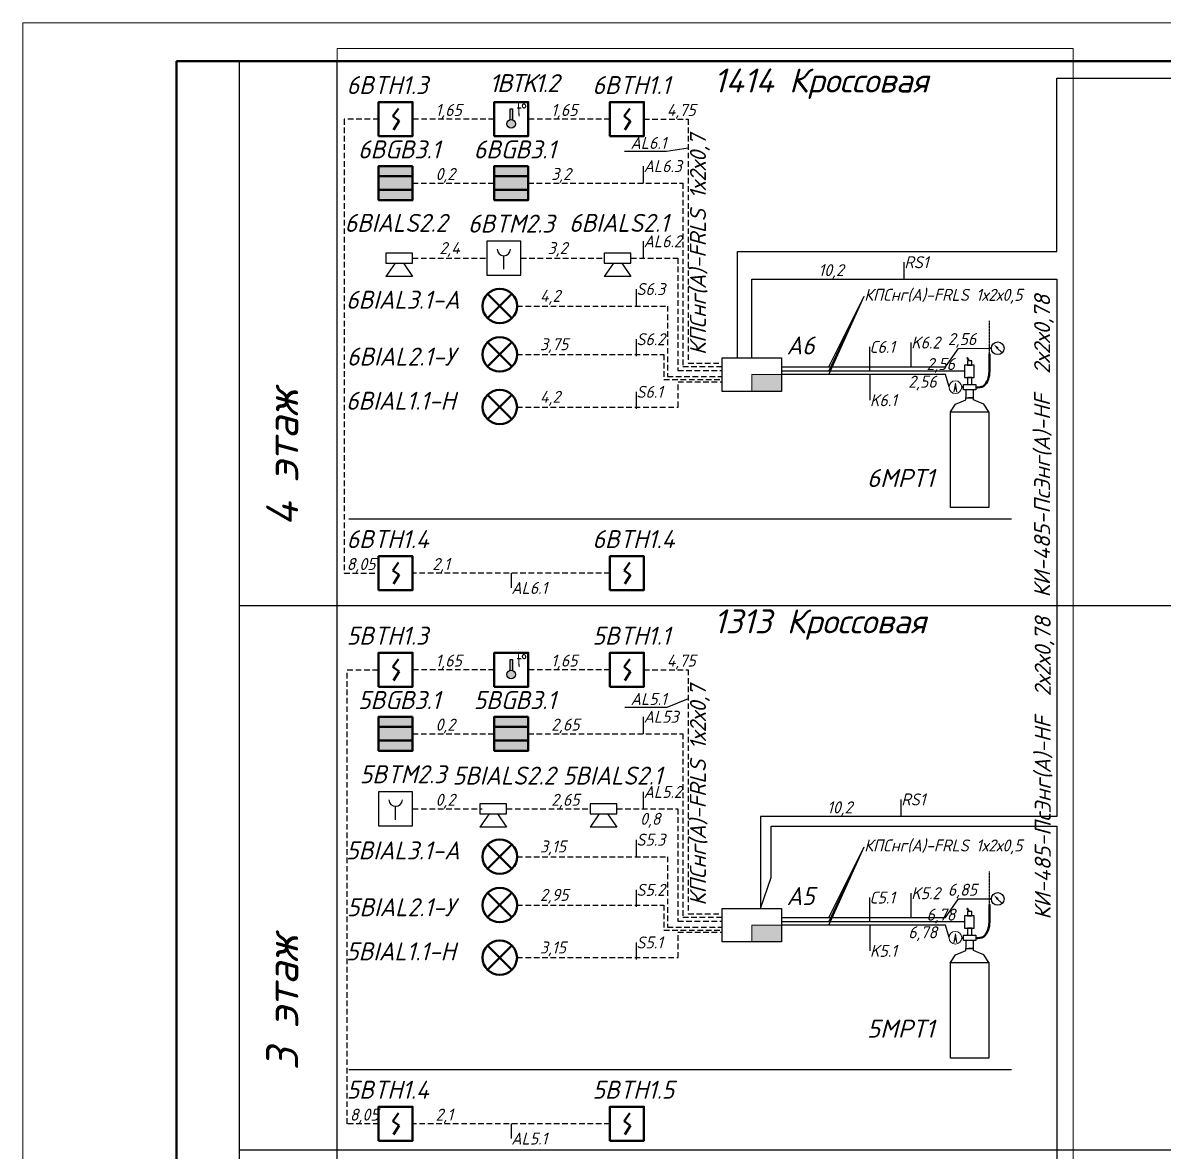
# Model space of a CAD drawing. Header units: millimetres. Extents: x -26895 to 107134, y 1241 to 21401.
# Drawn here: x 2357 to 9485, y 14346 to 21401 of the extents above; entities that cross this region are included whole.
import ezdxf
from ezdxf import colors
from ezdxf.entities.mleader import LeaderData, LeaderLine
from ezdxf.math import Vec2, Vec3

# ---------------------------------------------------------------- set-up
doc = ezdxf.new("R2010")
doc.units = ezdxf.units.MM
for name, pattern in [('1TS06', [15.375, 6, -0.15, 0.075, -0.15, 9]), ('DASHED', [7, 5, -2, 0]), ('штриховая', [0.75, 0.5, -0.25])]:
    doc.linetypes.add(name, pattern=pattern)
for name, color, linetype, lineweight in [('.', 7, 'Continuous', 50), ('013', 7, 'Continuous', 18), ('ПС', 1, 'Continuous', 50), ('размер КЛАДОЧНЫЙ2', 204, 'Continuous', 5)]:
    doc.layers.add(name, color=color, linetype=linetype, lineweight=lineweight)
doc.layers.add('АГПТ', color=7, linetype='Continuous')
doc.styles.add('GOST-2.304_Type-B_italic', font='GOST_Common Italic.ttf')
doc.styles.get("Standard").update_dxf_attribs({"font": 'arial.ttf'})
doc.styles.add('Архитектурный', font='isocpeui.ttf')

# ---------------------------------------------------------------- blocks, each defined once
blk = doc.blocks.new('*U38')
at = {"lineweight": 0}
blk.add_lwpolyline([(-292, -5), (5, -5), (5, 415), (-292, 415)], close=True, dxfattribs=at)
at = {"color": 0, "linetype": 'Continuous', "lineweight": 50}
blk.add_lwpolyline([(-272, 410), (0, 410), (0, 0), (-272, 0)], close=True, dxfattribs=at)
blk = doc.blocks.new('BTH')
at = {"layer": 'ПС', "color": 1}
for p, q in [((-276774, 250884), (-276856, 250767)), ((-276856, 250767), (-276765, 250699)), ((-276764, 250699), (-276844, 250567))]:
    blk.add_line(p, q, dxfattribs=at)
blk.add_lwpolyline([(-277065, 250476), (-276565, 250476), (-276565, 250976), (-277065, 250976)], close=True, dxfattribs=at)
blk = doc.blocks.new('BTK')
at = {"layer": '.'}
h = blk.add_hatch(color=1, dxfattribs=at)
h.dxf.hatch_style = 1
h.paths.add_polyline_path([(-660863, 516880, 1), (-660962, 516880, 1)])
h.paths.add_polyline_path([(-660925, 516928, -0.141606), (-660898, 516927), (-660898, 517050), (-660925, 517050)])
at = {"layer": 'АГПТ', "color": 1}
blk.add_lwpolyline([(-660925, 516928), (-660925, 517050), (-660898, 517050), (-660898, 516927)], dxfattribs=at)
blk.add_circle((-660913, 516880), 49.6, dxfattribs=at)
at = {"layer": 'ПС', "color": 1}
blk.add_lwpolyline([(-661105, 516742), (-660720, 516742), (-660720, 517127), (-661105, 517127)], close=True, dxfattribs=at)
at = {"layer": 'АГПТ', "color": 1, "linetype": 'DASHED', "insert": (-660847, 517113), "char_height": 150, "attachment_point": 1, "style": 'Архитектурный'}
blk.add_mtext_dynamic_manual_height_columns('{\\Q-15;\\W0.8;\\T0.75;t%%D}', width=2688.67, gutter_width=1, heights=[0], dxfattribs=at)
blk = doc.blocks.new('BIAL')
at = {"layer": 'ПС', "color": 3}
for p, q in [((252503, 344100), (253015, 343588)), ((252503, 343588), (253015, 344100))]:
    blk.add_line(p, q, dxfattribs=at)
blk.add_circle((252759, 343844), 362, dxfattribs=at)
blk = doc.blocks.new('BIAS')
at = {"layer": 'размер КЛАДОЧНЫЙ2', "color": 4, "linetype": 'Continuous', "lineweight": 30}
for p, q in [((-819752.1, 54162.2), (-819654.8, 54229.1)), ((-819654.8, 54229.1), (-819654.8, 54033)), ((-819752.1, 54099.9), (-819654.8, 54033))]:
    blk.add_line(p, q, dxfattribs=at)
blk.add_lwpolyline([(-819825.3, 54033), (-819752.1, 54033), (-819752.1, 54229.1), (-819825.3, 54229.1)], close=True, dxfattribs=at)
blk = doc.blocks.new('Геркон')
at = {"ltscale": 50}
h = blk.add_hatch(color=5, dxfattribs=at)
h.paths.add_polyline_path([(184164, -2159), (184164, -2309), (184664, -2309), (184664, -2159)])
h.paths.add_polyline_path([(184664, -2659), (184664, -2509), (184164, -2509), (184164, -2659)])
at = {"linetype": '1TS06', "true_color": 0xffffff}
blk.add_hatch(color=7, dxfattribs=at).paths.add_polyline_path([(184164, -2309), (184164, -2509), (184664, -2509), (184664, -2309)])
at = {"layer": 'ПС', "color": 5}
for p, q in [((184164, -2309), (184664, -2309)), ((184164, -2509), (184664, -2509))]:
    blk.add_line(p, q, dxfattribs=at)
blk.add_lwpolyline([(184164, -2659), (184664, -2659), (184664, -2159), (184164, -2159)], close=True, dxfattribs=at)
blk = doc.blocks.new('ЭДУ')
at = {"color": 5, "lineweight": 30}
blk.add_line((-820922.1, 54639.8), (-820922.1, 54738.1), dxfattribs=at)
blk.add_lwpolyline([(-821047.1, 54594.2), (-820797.1, 54594.2), (-820797.1, 54844.2), (-821047.1, 54844.2)], close=True, dxfattribs=at)
blk.add_arc((-820922.1, 54787.6), 49.5, 182.44417, 357.55583, dxfattribs=at)

msp = doc.modelspace()

# ---------------------------------------------------------------- hatches: boundary and pattern name
h = msp.add_hatch(color=6)
h.dxf.hatch_style = 1
h.paths.add_polyline_path([(8450.5, 19373.3), (8439.7, 19362.6), (8421.4, 19391.7)])
h = msp.add_hatch(color=6)
h.dxf.hatch_style = 1
h.paths.add_polyline_path([(8450.5, 15933.3), (8439.7, 15922.6), (8421.4, 15951.7)])
at = {"layer": 'АГПТ', "linetype": 'ByBlock', "lineweight": 5}
h = msp.add_hatch(color=1, dxfattribs=at)
h.dxf.hatch_style = 1
h.paths.add_polyline_path([(7095.7, 19099), (7095.7, 19204.1), (6909.8, 19204.1), (6909.8, 19099)])
h = msp.add_hatch(color=1, dxfattribs=at)
h.dxf.hatch_style = 1
h.paths.add_polyline_path([(7095.7, 15659), (7095.7, 15764.1), (6909.8, 15764.1), (6909.8, 15659)])

# ---------------------------------------------------------------- linework, layer by layer
at = {"color": 1, "ltscale": 100}
for p, q in [((8181.5, 19018.8), (8217, 19033.4)), ((8217, 19033.4), (8245.5, 19045.1)), ((8245.5, 19045.1), (8245.5, 19058.8)), ((8245.5, 19058.8), (8276.1, 19058.8)), ((8294, 19058.8), (8263.4, 19058.8)), ((8294, 19045.1), (8294, 19058.8)), ((8322.5, 19033.4), (8294, 19045.1)), ((8358, 19018.8), (8322.5, 19033.4)), ((8151, 18970.5), (8181.5, 19018.8)), ((8388.5, 18970.5), (8358, 19018.8)), ((8245.5, 15605.1), (8245.5, 15618.8)), ((8245.5, 15618.8), (8276.1, 15618.8)), ((8294, 15618.8), (8263.4, 15618.8)), ((8294, 15605.1), (8294, 15618.8)), ((8151, 15530.5), (8181.5, 15578.8)), ((8181.5, 15578.8), (8217, 15593.4)), ((8217, 15593.4), (8245.5, 15605.1)), ((8322.5, 15593.4), (8294, 15605.1)), ((8358, 15578.8), (8322.5, 15593.4)), ((8388.5, 15530.5), (8358, 15578.8))]:
    msp.add_line(p, q, dxfattribs=at)
at = {"color": 244, "linetype": 'штриховая', "lineweight": 30, "true_color": 0x991b1e}
for points in [[(8393.6, 19334.1), (8393.6, 19539.1)], [(8393.6, 15894.1), (8393.6, 16099.1)]]:
    msp.add_lwpolyline(points, dxfattribs=at)
at = {"color": 6}
for points in [[(8469, 19343.1), (8444.6, 19367.5)], [(8469, 15903.1), (8444.6, 15927.5)]]:
    msp.add_lwpolyline(points, dxfattribs=at)
at = {"color": 1, "ltscale": 100}
for points in [[(8237.4, 19185.8), (8298.3, 19185.8), (8298.3, 19262.7), (8237.4, 19262.7)], [(8257.1, 19141.4), (8283.1, 19141.4), (8283.1, 19185.8), (8257.1, 19185.8)], [(8308.5, 19109), (8231, 19109), (8231, 19141.4), (8308.5, 19141.4)], [(8245.5, 19058.8), (8294, 19058.8), (8294, 19109), (8245.5, 19109)], [(8388.5, 18373.6), (8151, 18373.6), (8151, 18970.5), (8388.5, 18970.5)], [(8237.4, 15745.8), (8298.3, 15745.8), (8298.3, 15822.7), (8237.4, 15822.7)], [(8308.5, 15669), (8231, 15669), (8231, 15701.4), (8308.5, 15701.4)], [(8257.1, 15701.4), (8283.1, 15701.4), (8283.1, 15745.8), (8257.1, 15745.8)], [(8245.5, 15618.8), (8294, 15618.8), (8294, 15669), (8245.5, 15669)], [(8388.5, 14933.6), (8151, 14933.6), (8151, 15530.5), (8388.5, 15530.5)]]:
    msp.add_lwpolyline(points, close=True, dxfattribs=at)
at = {"color": 42, "lineweight": 20}
for points in [[(8181.2, 19150.4), (8170.1, 19094.2), (8180.5, 19125.2)], [(8181.2, 19150.4), (8189.2, 19093.7), (8180.5, 19125.2)], [(8181.2, 15710.4), (8170.1, 15654.2), (8180.5, 15685.2)], [(8181.2, 15710.4), (8189.2, 15653.7), (8180.5, 15685.2)]]:
    msp.add_lwpolyline(points, dxfattribs=at)
at = {"color": 6, "ltscale": 100}
for centre in [(8445.1, 19368), (8445.1, 15928)]:
    msp.add_circle(centre, 39.6, dxfattribs=at)
at = {"color": 42, "lineweight": 20}
for centre in [(8180.5, 19125.2), (8180.5, 15685.2)]:
    msp.add_circle(centre, 39.6, dxfattribs=at)
at = {"color": 1, "lineweight": 50}
for points in [[(8308.5, 19123.4), (8325.4, 19123.7), (8360.7, 19124.4), (8396.7, 19189.5), (8393.1, 19259.9), (8393.5, 19313.4), (8393.6, 19334.1)], [(8308.5, 15683.4), (8325.4, 15683.7), (8360.7, 15684.4), (8396.7, 15749.5), (8393.1, 15819.9), (8393.5, 15873.4), (8393.6, 15894.1)]]:
    msp.add_open_spline(points, degree=3, knots=[0, 0, 0, 0, 47.564352, 99.042041, 197.472093, 259.513479, 259.513479, 259.513479, 259.513479], dxfattribs=at)
at = {"layer": '013', "color": 165, "lineweight": 30, "ltscale": 3, "true_color": 0x5e67af}
for points in [[(7095.7, 19251.4), (8119.5, 19251.4), (8200.1, 19367.7), (8405.5, 19368)], [(7095.7, 15811.4), (8119.5, 15811.4), (8200.1, 15927.7), (8405.5, 15928)]]:
    msp.add_lwpolyline(points, dxfattribs=at)
at = {"layer": '013', "color": 5, "lineweight": 30, "ltscale": 3}
for points in [[(8237.4, 19224.2), (7095.7, 19224.2)], [(8237.4, 15784.2), (7095.7, 15784.2)]]:
    msp.add_lwpolyline(points, dxfattribs=at)
at = {"layer": '013', "color": 67, "lineweight": 30, "ltscale": 3, "true_color": 0x727430}
for points in [[(8140.9, 19126.8), (8119.5, 19204.1), (7095.7, 19204.1)], [(8140.9, 15686.8), (8119.5, 15764.1), (7095.7, 15764.1)]]:
    msp.add_lwpolyline(points, dxfattribs=at)
at = {"layer": 'АГПТ', "color": 252, "lineweight": 15}
for points in [[(8917, 21241.4), (4319.5, 21241.4), (4319.5, 17761.4), (8917, 17761.4)], [(8917, 17761.4), (4319.5, 17761.4), (4319.5, 14361.4), (8917, 14361.4)], [(8917, 14361.4), (4319.5, 14361.4), (4319.5, 11001.4), (8917, 11001.4)]]:
    msp.add_lwpolyline(points, close=True, dxfattribs=at)
at = {"layer": 'АГПТ'}
for points in [[(3707, 21161.4), (3707, 1481.4)], [(4319.5, 4121.4), (4319.5, 21161.4)], [(4392.5, 18302.5), (8531.7, 18302.5)], [(3707, 17761.4), (16372.6, 17761.4)], [(4392.5, 14862.5), (8531.7, 14862.5)], [(3707, 14361.4), (16372.6, 14361.4)]]:
    msp.add_lwpolyline(points, dxfattribs=at)
at = {"layer": 'АГПТ', "color": 6, "lineweight": 30}
msp.add_lwpolyline([(6819.2, 19309.2), (6819.2, 19973.4), (8813.7, 19973.4), (8813.7, 21056.2), (12754.4, 21056.2), (12754.4, 19189.1)], dxfattribs=at)
at = {"layer": 'АГПТ', "color": 1, "linetype": 'штриховая', "lineweight": 30, "ltscale": 70}
for points in [[(4578.5, 20799.9), (4362.9, 20799.9), (4362.9, 17963.4), (4578.5, 17963.4)], [(5300.7, 20799.9), (4790.8, 20799.9)], [(6023, 20799.9), (5513, 20799.9)], [(6235.2, 20799.9), (6511.5, 20799.9), (6511.5, 19275.4), (6723.8, 19275.4)], [(6023, 17963.4), (4790.8, 17963.4)], [(4578.5, 14523.4), (4382.8, 14523.4), (4382.8, 17359.9), (4578.5, 17359.9)], [(5300.7, 17359.9), (4790.8, 17359.9)], [(6023, 17359.9), (5513, 17359.9)], [(6235.2, 17359.9), (6511.5, 17359.9), (6511.5, 15835.4), (6723.8, 15835.4)], [(6023, 14523.4), (4790.8, 14523.4)]]:
    msp.add_lwpolyline(points, dxfattribs=at)
at = {"layer": 'АГПТ', "color": 1, "linetype": 'штриховая', "ltscale": 70}
for points in [[(4790.8, 20400.1), (5300.7, 20400.1)], [(5513, 20400.1), (6478.4, 20400.1), (6478.4, 19254.5), (6723.8, 19254.5)], [(4790.8, 19930.5), (5254.6, 19930.5)], [(5466.8, 19930.5), (5988, 19930.5)], [(6154.5, 19930.5), (6447.3, 19930.5), (6447.3, 19228.5), (6723.8, 19228.5)], [(4790.8, 16960.1), (5300.7, 16960.1)], [(5513, 16960.1), (6478.4, 16960.1), (6478.4, 15814.5), (6723.8, 15814.5)], [(4790.8, 16490.5), (5224.5, 16490.5)], [(5378.1, 16490.5), (5899.3, 16490.5)], [(6065.7, 16490.5), (6447.3, 16490.5), (6447.3, 15788.5), (6723.8, 15788.5)]]:
    msp.add_lwpolyline(points, dxfattribs=at)
at = {"layer": 'АГПТ', "color": 6}
msp.add_lwpolyline([(6909.8, 19309.2), (6909.8, 19799.6), (8813.7, 19799.6), (8813.7, 16443.6), (6964, 16443.6), (6964, 15869.2), (7029.7, 16062.5), (7029.7, 16381.6), (8813.7, 16381.6), (8813.7, 13128.1), (6964, 13128.1), (6964, 12509.2), (7037.4, 12817.2), (7037.4, 13045.3), (8813.7, 13045.3), (8813.7, 9725.1), (6917.7, 9725.1), (6909.8, 9069.2), (6987.2, 9570.1), (13770.2, 9570.1), (13770.2, 9929.4), (14025.7, 9929.4)], dxfattribs=at)
at = {"layer": 'АГПТ', "color": 116, "linetype": 'штриховая', "ltscale": 70, "true_color": 0x136734}
for points in [[(5443.1, 19632), (6382.2, 19632), (6382.2, 19192.5), (6723.8, 19192.5)], [(5443, 19329.8), (6359.7, 19329.8), (6359.7, 19173.2), (6723.8, 19173.2)], [(5443, 19001.2), (6448.3, 19001.2), (6448.3, 19159.5), (6723.8, 19159.5)], [(5443.1, 16192), (6382.2, 16192), (6382.2, 15752.5), (6723.8, 15752.5)], [(5443, 15889.8), (6359.7, 15889.8), (6359.7, 15733.2), (6723.8, 15733.2)], [(5443, 15561.2), (6448.3, 15561.2), (6448.3, 15719.5), (6723.8, 15719.5)]]:
    msp.add_lwpolyline(points, dxfattribs=at)
at = {"layer": 'АГПТ', "color": 1, "linetype": 'штриховая', "lineweight": 30}
for points in [[(8405.5, 19368), (8393.6, 19368)], [(8405.5, 15928), (8393.6, 15928)]]:
    msp.add_lwpolyline(points, dxfattribs=at)
at = {"layer": 'АГПТ', "color": 251, "linetype": 'ByBlock', "lineweight": 5}
for points in [[(8484.7, 19368), (8489.1, 19368), (8489.1, 19368), (8484.7, 19368)], [(8484.7, 15928), (8489.1, 15928), (8489.1, 15928), (8484.7, 15928)]]:
    msp.add_lwpolyline(points, close=True, dxfattribs=at)
at = {"layer": 'АГПТ', "color": 1}
for points in [[(7095.7, 19099), (6723.8, 19099), (6723.8, 19309.2), (7095.7, 19309.2)], [(7095.7, 15659), (6723.8, 15659), (6723.8, 15869.2), (7095.7, 15869.2)]]:
    msp.add_lwpolyline(points, close=True, dxfattribs=at)
at = {"layer": 'АГПТ', "color": 5, "linetype": 'ByBlock', "lineweight": 30}
for points in [[(8269.5, 19288.8), (8256.7, 19309.5), (8251.5, 19306.3), (8262.3, 19288.8)], [(8269.5, 15848.8), (8256.7, 15869.5), (8251.5, 15866.3), (8262.3, 15848.8)]]:
    msp.add_lwpolyline(points, dxfattribs=at)
for points in [[(8257.1, 19262.7), (8283.1, 19262.7), (8283.1, 19288.8), (8257.1, 19288.8)], [(8257.1, 15822.7), (8283.1, 15822.7), (8283.1, 15848.8), (8257.1, 15848.8)]]:
    msp.add_lwpolyline(points, close=True, dxfattribs=at)
at = {"layer": 'АГПТ', "color": 1, "linetype": 'ByBlock', "lineweight": 5}
for points in [[(7095.7, 19099), (6909.8, 19099), (6909.8, 19204.1), (7095.7, 19204.1)], [(7095.7, 15659), (6909.8, 15659), (6909.8, 15764.1), (7095.7, 15764.1)]]:
    msp.add_lwpolyline(points, close=True, dxfattribs=at)
at = {"layer": 'АГПТ', "color": 251, "linetype": 'ByBlock', "lineweight": 30}
for points in [[(8231, 19127.4), (8220.1, 19127.4), (8220.1, 19122.8), (8231, 19122.8)], [(8231, 15687.4), (8220.1, 15687.4), (8220.1, 15682.8), (8231, 15682.8)]]:
    msp.add_lwpolyline(points, close=True, dxfattribs=at)

# ---------------------------------------------------------------- block references
at = {"xscale": 48, "yscale": 48, "zscale": 48}
msp.add_blockref('*U38', (16372.6, 1481.4), dxfattribs=at)
at = {"layer": 'АГПТ', "color": 1, "linetype": 'Continuous', "xscale": 0.4244625, "yscale": 0.4244625, "zscale": 0.4244625}
for p in [(122182.4, -85624), (123626.8, -85624), (122182.4, -88460.6), (123626.8, -88460.6), (122182.4, -89064), (123626.8, -89064), (122182.4, -91900.6), (123626.8, -91900.6)]:
    msp.add_blockref('BTH', p, dxfattribs=at)
at = {"layer": 'АГПТ'}
for name, p, xscale, yscale, zscale in [('BTK', (368908.6, -263514.1), 0.55, 0.55, 0.55), ('ЭДУ', (702262, -26522), 0.8489249999999996, 0.8489249999999996, 0.8489249999999996), ('BTK', (368908.6, -266954.1), 0.55, 0.55, 0.55), ('ЭДУ', (701586, -29962), 0.8489249999999996, 0.8489249999999996, 0.8489249999999996)]:
    msp.add_blockref(name, p, dxfattribs=dict(at, xscale=xscale, yscale=yscale, zscale=zscale))
at = {"layer": 'АГПТ', "color": 1, "xscale": 0.4244625, "yscale": 0.4244625, "zscale": 0.4244625, "rotation": 180}
for p in [(82961.3, 19377.4), (83683.5, 19377.4), (82961.3, 15937.4), (83683.5, 15937.4)]:
    msp.add_blockref('Геркон', p, dxfattribs=at)
at = {"layer": 'АГПТ', "xscale": 0.8489249999999996, "yscale": 0.8489249999999996, "zscale": 0.8489249999999996, "rotation": 270}
for p in [(-41245.7, -676008.6), (-39881.9, -676008.6), (-40658.3, -679448.6), (-39970.7, -679448.6)]:
    msp.add_blockref('BIAS', p, dxfattribs=at)
at = {"layer": 'АГПТ', "color": 5, "xscale": 0.2971237499999999, "yscale": 0.2971237499999999, "zscale": 0.2971237499999999}
for p, rotation in [((107499.6, -55468.6), 89.99999999999996), ((80436.1, 121493.8), 180), ((107499.5, -56099.5), 89.99999999999996), ((107499.6, -58908.6), 89.99999999999996), ((80436.1, 118053.8), 180), ((107499.5, -59539.5), 89.99999999999996)]:
    msp.add_blockref('BIAL', p, dxfattribs=dict(at, rotation=rotation))

# ---------------------------------------------------------------- texts
at = {"layer": 'АГПТ', "linetype": 'DASHED', "attachment_point": 1, "style": 'Архитектурный'}
for s, width, insert, char_height in [('{\\C252;1414 Кроссовая}', 4012.725, (6670.6, 21115.9), 150), ('{\\T0.75;1BTK1.2}', 2688.671, (5270.7, 21080.7), 112.5), ('{\\C0;6МРТ1}', 2688.671, (7628.6, 18613.6), 112.5), ('{\\C252;1313 Кроссовая}', 4012.725, (6670.6, 17737.1), 150), ('{\\C0;5МРТ1}', 2688.671, (7628.6, 15173.6), 112.5)]:
    msp.add_mtext_dynamic_manual_height_columns(s, width=width, gutter_width=1, heights=[0], dxfattribs=dict(at, insert=insert, char_height=char_height))
at = {"layer": 'АГПТ', "color": 1, "linetype": 'штриховая', "lineweight": 30, "width": 606.258, "attachment_point": 1, "style": 'GOST-2.304_Type-B_italic'}
for s, insert, char_height in [('{\\C0;6BTH1.3}', (4378.8, 21068.5), 112.5), ('{\\C0;6BTH1.1}', (5913.9, 21068.5), 112.5), ('{\\C0;1,65}', (4934.2, 20894.4), 75), ('{\\C0;1,65}', (5656.4, 20894.4), 75), ('{\\C0;4,75}', (6378.6, 20894.4), 75), ('{\\C0;6BGB3.1}', (4450.1, 20666.6), 112.5), ('{\\C0;6BGB3.1}', (5172.3, 20666.6), 112.5), ('{\\C0;0,2}', (4934.2, 20494.5), 75), ('{\\C0;3,2}', (5656.4, 20494.5), 75), ('{\\C0;6BIALS2.2}', (4366.4, 20207.8), 112.5), ('{\\C0;6BTM2.3}', (5137, 20203.2), 112.5), ('{\\C0;6BIALS2.1}', (5768.3, 20207.8), 112.5), ('{\\C0;2,4}', (4958.6, 20031.7), 75), ('{\\C0;3,2}', (5634.6, 20031.7), 75), ('{\\C0;10,2}', (7325.4, 19893.7), 75), ('{\\C0;6BIAL3.1-A}', (4375.6, 19727.4), 112.5), ('{\\C0;4,2}', (5586.5, 19733.2), 75), ('{\\C0;2,56}', (8133.7, 19463.2), 75), ('{\\C0;3,75}', (5586.5, 19430.9), 75), ('{\\C0;А6}', (7126.7, 19442.1), 112.5), ('{\\C0;6BIAL2.1-У}', (4380.7, 19372.5), 112.5), ('{\\C0;2,56}', (8000.5, 19307.3), 75), ('{\\C0;2,56}', (7886.3, 19197), 75), ('{\\C0;6BIAL1.1-H}', (4375.5, 19096.5), 112.5), ('{\\C0;4,2}', (5586.4, 19102.3), 75), ('{\\C0;6BTH1.4}', (4378.8, 18232), 112.5), ('{\\C0;6BTH1.4}', (5913.9, 18232), 112.5), ('{\\C0;8,05}', (4379.3, 18057.8), 75), ('{\\C0;2,1}', (4914.2, 18057.8), 75), ('{\\C0;5BTH1.3}', (4378.8, 17628.5), 112.5), ('{\\C0;5BTH1.1}', (5913.9, 17628.5), 112.5), ('{\\C0;1,65}', (4934.2, 17454.4), 75), ('{\\C0;1,65}', (5656.4, 17454.4), 75), ('{\\C0;4,75}', (6378.6, 17454.4), 75), ('{\\C0;5BGB3.1}', (4450.1, 17226.6), 112.5), ('{\\C0;5BGB3.1}', (5172.3, 17226.6), 112.5), ('{\\C0;0,2}', (4934.2, 17054.5), 75), ('{\\C0;2,65}', (5656.4, 17054.5), 75), ('{\\C0;5BTM2.3}', (4460.9, 16763.2), 112.5), ('{\\C0;5BIALS2.2}', (5040.6, 16754.6), 112.5), ('{\\C0;5BIALS2.1}', (5728.3, 16754.6), 112.5), ('{\\C0;0,2}', (4934.2, 16584.9), 75), ('{\\C0;2,65}', (5656.4, 16584.9), 75), ('{\\C0;10,2}', (7379.7, 16537.7), 75), ('{\\C0;0,8}', (6211.6, 16466), 75), ('{\\C0;5BIAL3.1-A}', (4375.6, 16287.4), 112.5), ('{\\C0;3,15}', (5586.5, 16293.2), 75), ('{\\C0;2,95}', (5586.5, 15990.9), 75), ('{\\C0;А5}', (7126.7, 16002.1), 112.5), ('{\\C0;6,85}', (8133.7, 16023.2), 75), ('{\\C0;5BIAL2.1-У}', (4380.7, 15932.5), 112.5), ('{\\C0;6,78}', (8000.5, 15867.3), 75), ('{\\C0;6,78}', (7886.3, 15757), 75), ('{\\C0;5BIAL1.1-H}', (4375.5, 15656.5), 112.5), ('{\\C0;3,15}', (5586.4, 15662.3), 75), ('{\\C0;5BTH1.4}', (4378.8, 14792), 112.5), ('{\\C0;5BTH1.5}', (5913.9, 14792), 112.5), ('{\\C0;8,05}', (4399.2, 14617.8), 75), ('{\\C0;2,1}', (4934.2, 14617.8), 75)]:
    msp.add_mtext(s, dxfattribs=dict(at, insert=insert, char_height=char_height))
at = {"layer": 'АГПТ', "color": 1, "linetype": 'штриховая', "lineweight": 30, "char_height": 100, "width": 2660.544, "attachment_point": 1, "rotation": 90, "style": 'GOST-2.304_Type-B_italic'}
for s, insert in [('{\\fISOCPEUR|b0|i1|c204|p34;\\C0;КПСнг(А)-FRLS 1х2х0,7}', (6522.9, 19325.8)), ('{\\fISOCPEUR|b0|i1|c204|p34;\\C0;КИ-485-ПсЭнг(А)-HF  2х2х0,78}', (8672.4, 17811.5)), ('{\\fISOCPEUR|b0|i1|c204|p34;\\C0;КИ-485-ПсЭнг(А)-HF  2х2х0,78}', (8676.2, 15798.9)), ('{\\fISOCPEUR|b0|i1|c204|p34;\\C0;КПСнг(А)-FRLS 1х2х0,7}', (6522.9, 15885.8))]:
    msp.add_mtext(s, dxfattribs=dict(at, insert=insert))
at = {"layer": 'АГПТ', "linetype": 'DASHED', "char_height": 200, "attachment_point": 1, "rotation": 90, "style": 'Архитектурный'}
for s, insert in [('4 этаж', (3876.4, 18256)), ('3 этаж', (3876.4, 14856))]:
    msp.add_mtext_dynamic_manual_height_columns(s, width=4012.725, gutter_width=1, heights=[0], dxfattribs=dict(at, insert=insert))

# ---------------------------------------------------------------- leaders
at = {"layer": '013', "color": 0, "lineweight": 15, "ltscale": 3}
ml = msp.add_multileader_mtext('Standard', dxfattribs=at)
ml.set_content('AL6.1', style='GOST-2.304_Type-B_italic')
ml.set_leader_properties()
ml.build(insert=Vec2(0, 0))
ml.multileader.update_dxf_attribs({"text_right_attachment_type": 6, "dogleg_length": 0.36, "arrow_head_size": 0.09})
ctx = ml.context
ctx.base_point, ctx.char_height, ctx.arrow_head_size, ctx.landing_gap_size, ctx.plane_origin = Vec3(6132.9, 20651), 75, 0.09, 0.045, Vec3(6563.9, 20777.8)
ctx.right_attachment, ctx.text_align_type = 6, 2
notes = []
notes.append((ctx, [(1, (1, 1, 0), (6376.3, 20598.5), (-1, 0), 0.36, [(0, [(6511.5, 20617.3)], 0, [])])]))
ctx.mtext.insert, ctx.mtext.alignment, ctx.mtext.flow_direction = Vec3(6375.9, 20688.5), 3, 5
ml = msp.add_multileader_mtext('Standard', dxfattribs=at)
ml.set_content('AL6.3', style='GOST-2.304_Type-B_italic')
ml.set_leader_properties()
ml.build(insert=Vec2(0, 0))
ml.multileader.update_dxf_attribs({"text_right_attachment_type": 6, "dogleg_length": 0.36, "arrow_head_size": 0.09})
ctx = ml.context
ctx.base_point, ctx.char_height, ctx.arrow_head_size, ctx.landing_gap_size, ctx.plane_origin = Vec3(6233.2, 20506.1), 75, 0.09, 0.045, Vec3(6233, 20666.6)
ctx.right_attachment = 6
notes.append((ctx, [(0, (1, 1, 0), (6233, 20506.1), (1, 0), 0.18, [(0, [(6233.2, 20400.1)], 0, [])])]))
ctx.mtext.insert, ctx.mtext.flow_direction = Vec3(6233.3, 20543.6), 5
ml = msp.add_multileader_mtext('Standard', dxfattribs=at)
ml.set_content('AL6.2', style='GOST-2.304_Type-B_italic')
ml.set_leader_properties()
ml.build(insert=Vec2(0, 0))
ml.multileader.update_dxf_attribs({"text_right_attachment_type": 6, "dogleg_length": 0.36, "arrow_head_size": 0.09})
ctx = ml.context
ctx.base_point, ctx.char_height, ctx.arrow_head_size, ctx.landing_gap_size, ctx.plane_origin = Vec3(6233.2, 20036.5), 75, 0.09, 0.045, Vec3(6233, 20197)
ctx.right_attachment = 6
notes.append((ctx, [(0, (1, 1, 0), (6233, 20036.5), (1, 0), 0.18, [(0, [(6233.2, 19930.5)], 0, [])])]))
ctx.mtext.insert, ctx.mtext.flow_direction = Vec3(6233.3, 20074), 5
ml = msp.add_multileader_mtext('Standard', dxfattribs=at)
ml.set_content('RS1', style='GOST-2.304_Type-B_italic')
ml.set_leader_properties()
ml.build(insert=Vec2(0, 0))
ml.multileader.update_dxf_attribs({"text_right_attachment_type": 6, "dogleg_length": 0.36, "arrow_head_size": 0.09})
ctx = ml.context
ctx.base_point, ctx.char_height, ctx.arrow_head_size, ctx.landing_gap_size, ctx.plane_origin = Vec3(7861.7, 19905.6), 75, 0.09, 0.045, Vec3(7861.5, 20066.1)
ctx.right_attachment = 6
notes.append((ctx, [(0, (1, 1, 0), (7861.5, 19905.6), (1, 0), 0.18, [(0, [(7861.7, 19799.6)], 0, [])])]))
ctx.mtext.insert, ctx.mtext.flow_direction = Vec3(7861.8, 19943.1), 5
ml = msp.add_multileader_mtext('Standard', dxfattribs=at)
ml.set_content('S6.3', style='GOST-2.304_Type-B_italic')
ml.set_leader_properties()
ml.build(insert=Vec2(0, 0))
ml.multileader.update_dxf_attribs({"text_right_attachment_type": 6, "dogleg_length": 0.36, "arrow_head_size": 0.09})
ctx = ml.context
ctx.base_point, ctx.char_height, ctx.arrow_head_size, ctx.landing_gap_size, ctx.plane_origin = Vec3(6188.3, 19738.1), 75, 0.09, 0.045, Vec3(6188.1, 19898.5)
ctx.right_attachment = 6
notes.append((ctx, [(0, (1, 1, 0), (6188.1, 19738.1), (1, 0), 0.18, [(0, [(6188.3, 19632)], 0, [])])]))
ctx.mtext.insert, ctx.mtext.flow_direction = Vec3(6188.3, 19775.6), 5
ml = msp.add_multileader_mtext('Standard', dxfattribs=at)
ml.set_content('{\\fGOST Common|b0|i1|c204|p34;КПСнг(А)-FRLS 1х2х0,5}')
ml.set_leader_properties()
ml.build(insert=Vec2(0, 0))
ml.multileader.update_dxf_attribs({"text_right_attachment_type": 6, "dogleg_length": 0.36, "arrow_head_size": 0.09})
ctx = ml.context
ctx.base_point, ctx.char_height, ctx.arrow_head_size, ctx.landing_gap_size, ctx.plane_origin = Vec3(7611, 19694.5), 75, 0.09, 0.045, Vec3(7389.8, 19251.4)
ctx.right_attachment = 6
notes.append((ctx, [(0, (1, 1, 0), (7610.9, 19694.5), (1, 0), 0.18, [(0, [(7389.8, 19251.4)], 0, []), (1, [(7390.8, 19224.2)], 0, []), (2, [(7390.8, 19204.1)], 0, [])])]))
ctx.mtext.insert, ctx.mtext.flow_direction = Vec3(7611.1, 19739.5), 5
ml = msp.add_multileader_mtext('Standard', dxfattribs=at)
ml.set_content('S6.2', style='GOST-2.304_Type-B_italic')
ml.set_leader_properties()
ml.build(insert=Vec2(0, 0))
ml.multileader.update_dxf_attribs({"text_right_attachment_type": 6, "dogleg_length": 0.36, "arrow_head_size": 0.09})
ctx = ml.context
ctx.base_point, ctx.char_height, ctx.arrow_head_size, ctx.landing_gap_size, ctx.plane_origin = Vec3(6188.3, 19424.6), 75, 0.09, 0.045, Vec3(6188.1, 19585.1)
ctx.right_attachment = 6
notes.append((ctx, [(0, (1, 1, 0), (6188.1, 19424.6), (1, 0), 0.18, [(0, [(6188.3, 19318.6)], 0, [])])]))
ctx.mtext.insert, ctx.mtext.flow_direction = Vec3(6188.3, 19462.1), 5
ml = msp.add_multileader_mtext('Standard', dxfattribs=at)
ml.set_content('С6.1', style='GOST-2.304_Type-B_italic')
ml.set_leader_properties()
ml.build(insert=Vec2(0, 0))
ml.multileader.update_dxf_attribs({"text_right_attachment_type": 6, "dogleg_length": 0.36, "arrow_head_size": 0.09})
ctx = ml.context
ctx.base_point, ctx.char_height, ctx.arrow_head_size, ctx.landing_gap_size, ctx.plane_origin = Vec3(7646.2, 19376.6), 75, 0.09, 0.045, Vec3(7646, 19224.2)
ctx.right_attachment = 6
notes.append((ctx, [(0, (1, 1, 0), (7646, 19376.6), (1, 0), 0.18, [(0, [(7646, 19224.2)], 0, [])])]))
ctx.mtext.insert, ctx.mtext.flow_direction = Vec3(7646.3, 19414.1), 5
ml = msp.add_multileader_mtext('Standard', dxfattribs=at)
ml.set_content('K6.2', style='GOST-2.304_Type-B_italic')
ml.set_leader_properties()
ml.build(insert=Vec2(0, 0))
ml.multileader.update_dxf_attribs({"text_right_attachment_type": 6, "dogleg_length": 0.36, "arrow_head_size": 0.09})
ctx = ml.context
ctx.base_point, ctx.char_height, ctx.arrow_head_size, ctx.landing_gap_size, ctx.plane_origin = Vec3(7904.5, 19403.8), 75, 0.09, 0.045, Vec3(7904.3, 19251.4)
ctx.right_attachment = 6
notes.append((ctx, [(0, (1, 1, 0), (7904.3, 19403.8), (1, 0), 0.18, [(0, [(7904.3, 19251.4)], 0, [])])]))
ctx.mtext.insert, ctx.mtext.flow_direction = Vec3(7904.5, 19441.3), 5
ml = msp.add_multileader_mtext('Standard', dxfattribs=at)
ml.set_content('K6.1', style='GOST-2.304_Type-B_italic')
ml.set_leader_properties()
ml.build(insert=Vec2(0, 0))
ml.multileader.update_dxf_attribs({"text_right_attachment_type": 6, "dogleg_length": 0.36, "arrow_head_size": 0.09})
ctx = ml.context
ctx.base_point, ctx.char_height, ctx.arrow_head_size, ctx.landing_gap_size, ctx.plane_origin = Vec3(7646.9, 19043.6), 75, 0.09, 0.045, Vec3(7646.7, 19204.1)
ctx.right_attachment = 6
notes.append((ctx, [(0, (1, 1, 0), (7646.7, 19043.6), (1, 0), 0.18, [(0, [(7646.7, 19204.1)], 0, [])])]))
ctx.mtext.insert, ctx.mtext.flow_direction = Vec3(7647, 19081.1), 5
ml = msp.add_multileader_mtext('Standard', dxfattribs=at)
ml.set_content('S6.1', style='GOST-2.304_Type-B_italic')
ml.set_leader_properties()
ml.build(insert=Vec2(0, 0))
ml.multileader.update_dxf_attribs({"text_right_attachment_type": 6, "dogleg_length": 0.36, "arrow_head_size": 0.09})
ctx = ml.context
ctx.base_point, ctx.char_height, ctx.arrow_head_size, ctx.landing_gap_size, ctx.plane_origin = Vec3(6188.3, 19096), 75, 0.09, 0.045, Vec3(6188.1, 19256.5)
ctx.right_attachment = 6
notes.append((ctx, [(0, (1, 1, 0), (6188.1, 19096), (1, 0), 0.18, [(0, [(6188.3, 18990)], 0, [])])]))
ctx.mtext.insert, ctx.mtext.flow_direction = Vec3(6188.3, 19133.5), 5
ml = msp.add_multileader_mtext('Standard', dxfattribs=at)
ml.set_content('AL6.1', style='GOST-2.304_Type-B_italic')
ml.set_leader_properties()
ml.build(insert=Vec2(0, 0))
ml.multileader.update_dxf_attribs({"text_right_attachment_type": 6, "dogleg_length": 0.36, "arrow_head_size": 0.09})
ctx = ml.context
ctx.base_point, ctx.char_height, ctx.arrow_head_size, ctx.landing_gap_size, ctx.plane_origin = Vec3(5407, 17871), 75, 0.09, 0.045, Vec3(5406.9, 18031.5)
ctx.right_attachment = 6
notes.append((ctx, [(0, (1, 1, 0), (5406.9, 17871), (1, 0), 0.18, [(0, [(5407, 17963.4)], 0, [])])]))
ctx.mtext.insert, ctx.mtext.flow_direction = Vec3(5407.1, 17908.5), 5
ml = msp.add_multileader_mtext('Standard', dxfattribs=at)
ml.set_content('AL5.1', style='GOST-2.304_Type-B_italic')
ml.set_leader_properties()
ml.build(insert=Vec2(0, 0))
ml.multileader.update_dxf_attribs({"text_right_attachment_type": 6, "dogleg_length": 0.36, "arrow_head_size": 0.09})
ctx = ml.context
ctx.base_point, ctx.char_height, ctx.arrow_head_size, ctx.landing_gap_size, ctx.plane_origin = Vec3(6134.5, 17177.3), 75, 0.09, 0.045, Vec3(6563.9, 17337.8)
ctx.right_attachment, ctx.text_align_type = 6, 2
notes.append((ctx, [(1, (1, 1, 0), (6378, 17124.8), (-1, 0), 0.36, [(0, [(6511.5, 17177.3)], 0, [])])]))
ctx.mtext.insert, ctx.mtext.alignment, ctx.mtext.flow_direction = Vec3(6377.6, 17214.8), 3, 5
ml = msp.add_multileader_mtext('Standard', dxfattribs=at)
ml.set_content('AL53', style='GOST-2.304_Type-B_italic')
ml.set_leader_properties()
ml.build(insert=Vec2(0, 0))
ml.multileader.update_dxf_attribs({"text_right_attachment_type": 6, "dogleg_length": 0.36, "arrow_head_size": 0.09})
ctx = ml.context
ctx.base_point, ctx.char_height, ctx.arrow_head_size, ctx.landing_gap_size, ctx.plane_origin = Vec3(6233.2, 17066.1), 75, 0.09, 0.045, Vec3(6233, 17226.6)
ctx.right_attachment = 6
notes.append((ctx, [(0, (1, 1, 0), (6233, 17066.1), (1, 0), 0.18, [(0, [(6233.2, 16960.1)], 0, [])])]))
ctx.mtext.insert, ctx.mtext.flow_direction = Vec3(6233.3, 17103.6), 5
ml = msp.add_multileader_mtext('Standard', dxfattribs=at)
ml.set_content('AL5.2', style='GOST-2.304_Type-B_italic')
ml.set_leader_properties()
ml.build(insert=Vec2(0, 0))
ml.multileader.update_dxf_attribs({"text_right_attachment_type": 6, "dogleg_length": 0.36, "arrow_head_size": 0.09})
ctx = ml.context
ctx.base_point, ctx.char_height, ctx.arrow_head_size, ctx.landing_gap_size, ctx.plane_origin = Vec3(6233.2, 16596.5), 75, 0.09, 0.045, Vec3(6233, 16757)
ctx.right_attachment = 6
notes.append((ctx, [(0, (1, 1, 0), (6233, 16596.5), (1, 0), 0.18, [(0, [(6233.2, 16490.5)], 0, [])])]))
ctx.mtext.insert, ctx.mtext.flow_direction = Vec3(6233.3, 16634), 5
ml = msp.add_multileader_mtext('Standard', dxfattribs=at)
ml.set_content('RS1', style='GOST-2.304_Type-B_italic')
ml.set_leader_properties()
ml.build(insert=Vec2(0, 0))
ml.multileader.update_dxf_attribs({"text_right_attachment_type": 6, "dogleg_length": 0.36, "arrow_head_size": 0.09})
ctx = ml.context
ctx.base_point, ctx.char_height, ctx.arrow_head_size, ctx.landing_gap_size, ctx.plane_origin = Vec3(7842.4, 16549.6), 75, 0.09, 0.045, Vec3(7842.2, 16710.1)
ctx.right_attachment = 6
notes.append((ctx, [(0, (1, 1, 0), (7842.2, 16549.6), (1, 0), 0.18, [(0, [(7842.4, 16443.6)], 0, [])])]))
ctx.mtext.insert, ctx.mtext.flow_direction = Vec3(7842.5, 16587.1), 5
ml = msp.add_multileader_mtext('Standard', dxfattribs=at)
ml.set_content('S5.3', style='GOST-2.304_Type-B_italic')
ml.set_leader_properties()
ml.build(insert=Vec2(0, 0))
ml.multileader.update_dxf_attribs({"text_right_attachment_type": 6, "dogleg_length": 0.36, "arrow_head_size": 0.09})
ctx = ml.context
ctx.base_point, ctx.char_height, ctx.arrow_head_size, ctx.landing_gap_size, ctx.plane_origin = Vec3(6188.3, 16298.1), 75, 0.09, 0.045, Vec3(6188.1, 16458.5)
ctx.right_attachment = 6
notes.append((ctx, [(0, (1, 1, 0), (6188.1, 16298.1), (1, 0), 0.18, [(0, [(6188.3, 16192)], 0, [])])]))
ctx.mtext.insert, ctx.mtext.flow_direction = Vec3(6188.3, 16335.6), 5
ml = msp.add_multileader_mtext('Standard', dxfattribs=at)
ml.set_content('{\\fGOST Common|b0|i1|c204|p34;КПСнг(А)-FRLS 1х2х0,5}')
ml.set_leader_properties()
ml.build(insert=Vec2(0, 0))
ml.multileader.update_dxf_attribs({"text_right_attachment_type": 6, "dogleg_length": 0.36, "arrow_head_size": 0.09})
ctx = ml.context
ctx.base_point, ctx.char_height, ctx.arrow_head_size, ctx.landing_gap_size, ctx.plane_origin = Vec3(7611, 16254.5), 75, 0.09, 0.045, Vec3(7389.8, 15811.4)
ctx.right_attachment = 6
notes.append((ctx, [(0, (1, 1, 0), (7610.9, 16254.5), (1, 0), 0.18, [(0, [(7389.8, 15811.4)], 0, []), (1, [(7390.8, 15784.2)], 0, []), (2, [(7390.8, 15764.1)], 0, [])])]))
ctx.mtext.insert, ctx.mtext.flow_direction = Vec3(7611.1, 16299.5), 5
ml = msp.add_multileader_mtext('Standard', dxfattribs=at)
ml.set_content('S5.2', style='GOST-2.304_Type-B_italic')
ml.set_leader_properties()
ml.build(insert=Vec2(0, 0))
ml.multileader.update_dxf_attribs({"text_right_attachment_type": 6, "dogleg_length": 0.36, "arrow_head_size": 0.09})
ctx = ml.context
ctx.base_point, ctx.char_height, ctx.arrow_head_size, ctx.landing_gap_size, ctx.plane_origin = Vec3(6188.3, 15984.6), 75, 0.09, 0.045, Vec3(6188.1, 16145.1)
ctx.right_attachment = 6
notes.append((ctx, [(0, (1, 1, 0), (6188.1, 15984.6), (1, 0), 0.18, [(0, [(6188.3, 15878.6)], 0, [])])]))
ctx.mtext.insert, ctx.mtext.flow_direction = Vec3(6188.3, 16022.1), 5
ml = msp.add_multileader_mtext('Standard', dxfattribs=at)
ml.set_content('С5.1', style='GOST-2.304_Type-B_italic')
ml.set_leader_properties()
ml.build(insert=Vec2(0, 0))
ml.multileader.update_dxf_attribs({"text_right_attachment_type": 6, "dogleg_length": 0.36, "arrow_head_size": 0.09})
ctx = ml.context
ctx.base_point, ctx.char_height, ctx.arrow_head_size, ctx.landing_gap_size, ctx.plane_origin = Vec3(7646.2, 15936.6), 75, 0.09, 0.045, Vec3(7646, 15784.2)
ctx.right_attachment = 6
notes.append((ctx, [(0, (1, 1, 0), (7646, 15936.6), (1, 0), 0.18, [(0, [(7646, 15784.2)], 0, [])])]))
ctx.mtext.insert, ctx.mtext.flow_direction = Vec3(7646.3, 15974.1), 5
ml = msp.add_multileader_mtext('Standard', dxfattribs=at)
ml.set_content('K5.2', style='GOST-2.304_Type-B_italic')
ml.set_leader_properties()
ml.build(insert=Vec2(0, 0))
ml.multileader.update_dxf_attribs({"text_right_attachment_type": 6, "dogleg_length": 0.36, "arrow_head_size": 0.09})
ctx = ml.context
ctx.base_point, ctx.char_height, ctx.arrow_head_size, ctx.landing_gap_size, ctx.plane_origin = Vec3(7904.5, 15963.8), 75, 0.09, 0.045, Vec3(7904.3, 15811.4)
ctx.right_attachment = 6
notes.append((ctx, [(0, (1, 1, 0), (7904.3, 15963.8), (1, 0), 0.18, [(0, [(7904.3, 15811.4)], 0, [])])]))
ctx.mtext.insert, ctx.mtext.flow_direction = Vec3(7904.5, 16001.3), 5
ml = msp.add_multileader_mtext('Standard', dxfattribs=at)
ml.set_content('K5.1', style='GOST-2.304_Type-B_italic')
ml.set_leader_properties()
ml.build(insert=Vec2(0, 0))
ml.multileader.update_dxf_attribs({"text_right_attachment_type": 6, "dogleg_length": 0.36, "arrow_head_size": 0.09})
ctx = ml.context
ctx.base_point, ctx.char_height, ctx.arrow_head_size, ctx.landing_gap_size, ctx.plane_origin = Vec3(7646.9, 15603.6), 75, 0.09, 0.045, Vec3(7646.7, 15764.1)
ctx.right_attachment = 6
notes.append((ctx, [(0, (1, 1, 0), (7646.7, 15603.6), (1, 0), 0.18, [(0, [(7646.7, 15764.1)], 0, [])])]))
ctx.mtext.insert, ctx.mtext.flow_direction = Vec3(7647, 15641.1), 5
ml = msp.add_multileader_mtext('Standard', dxfattribs=at)
ml.set_content('S5.1', style='GOST-2.304_Type-B_italic')
ml.set_leader_properties()
ml.build(insert=Vec2(0, 0))
ml.multileader.update_dxf_attribs({"text_right_attachment_type": 6, "dogleg_length": 0.36, "arrow_head_size": 0.09})
ctx = ml.context
ctx.base_point, ctx.char_height, ctx.arrow_head_size, ctx.landing_gap_size, ctx.plane_origin = Vec3(6188.3, 15656), 75, 0.09, 0.045, Vec3(6188.1, 15816.5)
ctx.right_attachment = 6
notes.append((ctx, [(0, (1, 1, 0), (6188.1, 15656), (1, 0), 0.18, [(0, [(6188.3, 15550)], 0, [])])]))
ctx.mtext.insert, ctx.mtext.flow_direction = Vec3(6188.3, 15693.5), 5
ml = msp.add_multileader_mtext('Standard', dxfattribs=at)
ml.set_content('AL5.1', style='GOST-2.304_Type-B_italic')
ml.set_leader_properties()
ml.build(insert=Vec2(0, 0))
ml.multileader.update_dxf_attribs({"text_right_attachment_type": 6, "dogleg_length": 0.36, "arrow_head_size": 0.09})
ctx = ml.context
ctx.base_point, ctx.char_height, ctx.arrow_head_size, ctx.landing_gap_size, ctx.plane_origin = Vec3(5407, 14431), 75, 0.09, 0.045, Vec3(5406.9, 14591.5)
ctx.right_attachment = 6
notes.append((ctx, [(0, (1, 1, 0), (5406.9, 14431), (1, 0), 0.18, [(0, [(5407, 14523.4)], 0, [])])]))
ctx.mtext.insert, ctx.mtext.flow_direction = Vec3(5407.1, 14468.5), 5
for ctx, leaders in notes:
    for number, flags, end, landing, length, lines in leaders:
        leader = LeaderData()
        leader.index, (leader.has_last_leader_line, leader.has_dogleg_vector, leader.attachment_direction) = number, flags
        leader.last_leader_point, leader.dogleg_vector, leader.dogleg_length = Vec3(end), Vec3(landing), length
        for number, points, colour, breaks in lines:
            line = LeaderLine()
            line.index, line.vertices, line.color, line.breaks = number, Vec3.list(points), colors.encode_raw_color(colour), breaks
            leader.lines.append(line)
        ctx.leaders.append(leader)

doc.saveas('drawing.dxf')
